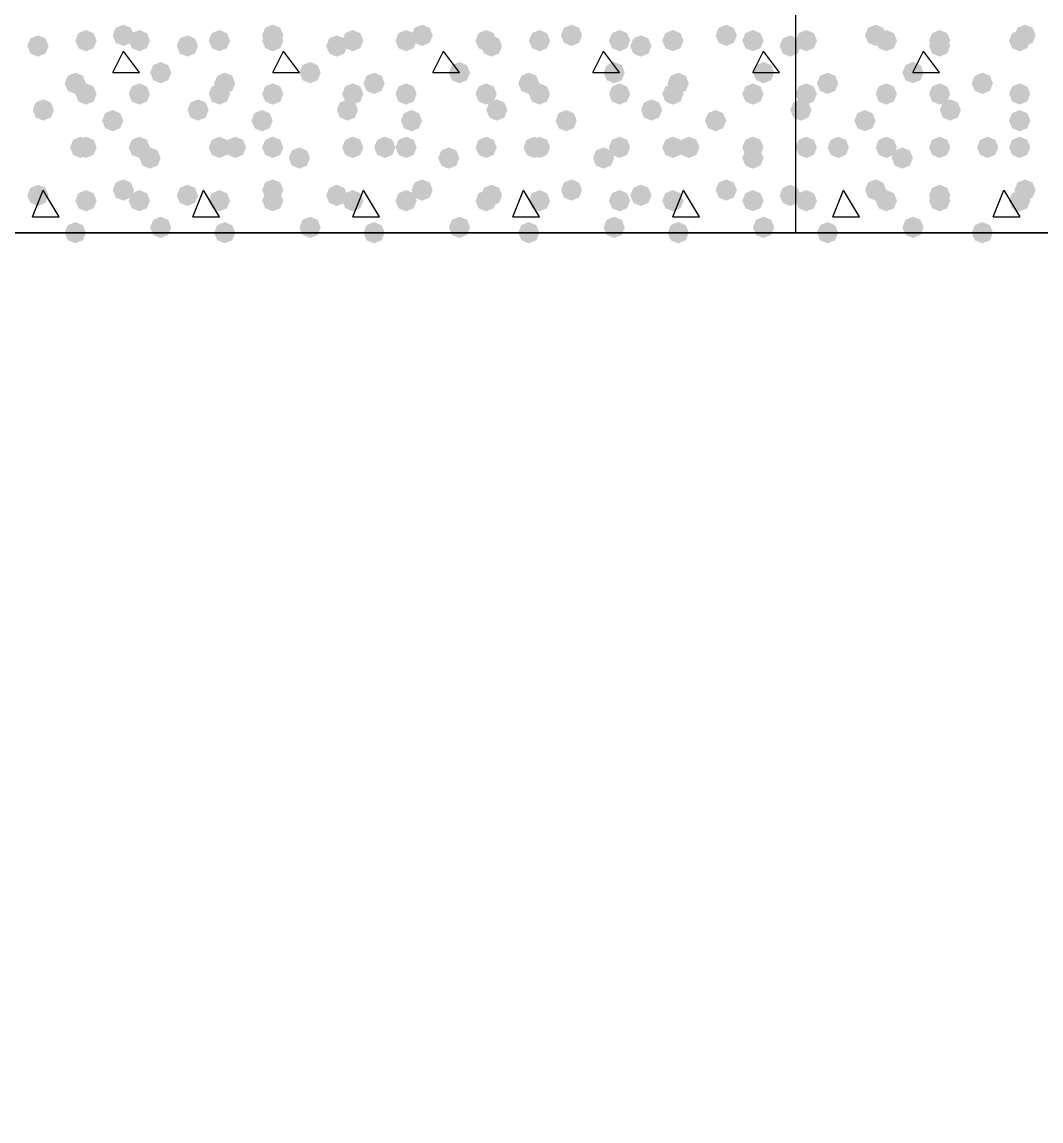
# Model space of a CAD drawing. Header units: millimetres. Extents: x 0 to 420, y 0 to 297.
# Drawn here: x 40.43 to 48.51, y 174.65 to 183.37 of the extents above; entities that cross this region are included whole.
import ezdxf

# ---------------------------------------------------------------- set-up
doc = ezdxf.new("R2010")
doc.units = ezdxf.units.MM
doc.layers.get('0').update_dxf_attribs({"linetype": 'CONTINUOUS'})

msp = doc.modelspace()

# ---------------------------------------------------------------- hatches: boundary and pattern name
at = {"true_color": 0x000008}
for points in [[(41.317333, 183.261), (41.292463, 183.201204), (41.232667, 183.176333), (41.172871, 183.201204), (41.148, 183.261), (41.172871, 183.320796), (41.232667, 183.345667), (41.292462, 183.320796)], [(42.502667, 183.261), (42.477796, 183.201204), (42.418, 183.176333), (42.358204, 183.201204), (42.333333, 183.261), (42.358204, 183.320796), (42.418, 183.345667), (42.477796, 183.320796)], [(43.688, 183.261), (43.663129, 183.201204), (43.603333, 183.176333), (43.543537, 183.201204), (43.518667, 183.261), (43.543537, 183.320796), (43.603333, 183.345667), (43.663129, 183.320796)], [(44.873333, 183.261), (44.848463, 183.201204), (44.788667, 183.176333), (44.728871, 183.201204), (44.704, 183.261), (44.728871, 183.320796), (44.788667, 183.345667), (44.848462, 183.320796)], [(46.101, 183.261), (46.076129, 183.201204), (46.016333, 183.176333), (45.956537, 183.201204), (45.931667, 183.261), (45.956537, 183.320796), (46.016333, 183.345667), (46.076129, 183.320796)], [(40.64, 183.176333), (40.615129, 183.116537), (40.555333, 183.091667), (40.495538, 183.116537), (40.470667, 183.176333), (40.495537, 183.236129), (40.555333, 183.261), (40.615129, 183.236129)], [(41.021, 183.218667), (40.996129, 183.158871), (40.936333, 183.134), (40.876537, 183.158871), (40.851667, 183.218667), (40.876537, 183.278462), (40.936333, 183.303333), (40.996129, 183.278463)], [(41.444333, 183.218667), (41.419462, 183.158871), (41.359667, 183.134), (41.299871, 183.158871), (41.275, 183.218667), (41.299871, 183.278462), (41.359667, 183.303333), (41.419462, 183.278463)], [(41.825333, 183.176333), (41.800463, 183.116537), (41.740667, 183.091667), (41.680871, 183.116537), (41.656, 183.176333), (41.680871, 183.236129), (41.740667, 183.261), (41.800462, 183.236129)], [(42.079333, 183.218667), (42.054462, 183.158871), (41.994667, 183.134), (41.934871, 183.158871), (41.91, 183.218667), (41.934871, 183.278462), (41.994667, 183.303333), (42.054462, 183.278463)], [(42.502667, 183.218667), (42.477796, 183.158871), (42.418, 183.134), (42.358204, 183.158871), (42.333333, 183.218667), (42.358204, 183.278462), (42.418, 183.303333), (42.477796, 183.278463)], [(43.010667, 183.176333), (42.985796, 183.116537), (42.926, 183.091667), (42.866204, 183.116537), (42.841333, 183.176333), (42.866204, 183.236129), (42.926, 183.261), (42.985796, 183.236129)], [(43.137667, 183.218667), (43.112796, 183.158871), (43.053, 183.134), (42.993204, 183.158871), (42.968333, 183.218667), (42.993204, 183.278462), (43.053, 183.303333), (43.112796, 183.278463)], [(43.561, 183.218667), (43.536129, 183.158871), (43.476333, 183.134), (43.416537, 183.158871), (43.391667, 183.218667), (43.416537, 183.278462), (43.476333, 183.303333), (43.536129, 183.278463)], [(44.196, 183.218667), (44.171129, 183.158871), (44.111333, 183.134), (44.051537, 183.158871), (44.026667, 183.218667), (44.051537, 183.278462), (44.111333, 183.303333), (44.171129, 183.278463)], [(44.238333, 183.176333), (44.213463, 183.116537), (44.153667, 183.091667), (44.093871, 183.116537), (44.069, 183.176333), (44.093871, 183.236129), (44.153667, 183.261), (44.213462, 183.236129)], [(44.619333, 183.218667), (44.594462, 183.158871), (44.534667, 183.134), (44.474871, 183.158871), (44.45, 183.218667), (44.474871, 183.278462), (44.534667, 183.303333), (44.594462, 183.278463)], [(45.254333, 183.218667), (45.229462, 183.158871), (45.169667, 183.134), (45.109871, 183.158871), (45.085, 183.218667), (45.109871, 183.278462), (45.169667, 183.303333), (45.229462, 183.278463)], [(45.423667, 183.176333), (45.398796, 183.116537), (45.339, 183.091667), (45.279204, 183.116537), (45.254333, 183.176333), (45.279204, 183.236129), (45.339, 183.261), (45.398796, 183.236129)], [(45.677667, 183.218667), (45.652796, 183.158871), (45.593, 183.134), (45.533204, 183.158871), (45.508333, 183.218667), (45.533204, 183.278462), (45.593, 183.303333), (45.652796, 183.278463)], [(46.312667, 183.218667), (46.287796, 183.158871), (46.228, 183.134), (46.168204, 183.158871), (46.143333, 183.218667), (46.168204, 183.278462), (46.228, 183.303333), (46.287796, 183.278463)], [(46.609, 183.176333), (46.584129, 183.116537), (46.524333, 183.091667), (46.464538, 183.116537), (46.439667, 183.176333), (46.464537, 183.236129), (46.524333, 183.261), (46.584129, 183.236129)], [(41.613667, 182.964667), (41.588796, 182.904871), (41.529, 182.88), (41.469204, 182.904871), (41.444333, 182.964667), (41.469204, 183.024462), (41.529, 183.049333), (41.588796, 183.024463)], [(42.799, 182.964667), (42.774129, 182.904871), (42.714333, 182.88), (42.654538, 182.904871), (42.629667, 182.964667), (42.654537, 183.024462), (42.714333, 183.049333), (42.774129, 183.024463)], [(43.984333, 182.964667), (43.959462, 182.904871), (43.899667, 182.88), (43.839871, 182.904871), (43.815, 182.964667), (43.839871, 183.024462), (43.899667, 183.049333), (43.959462, 183.024463)], [(45.212, 182.964667), (45.187129, 182.904871), (45.127333, 182.88), (45.067538, 182.904871), (45.042667, 182.964667), (45.067537, 183.024462), (45.127333, 183.049333), (45.187129, 183.024463)], [(46.397333, 182.964667), (46.372463, 182.904871), (46.312667, 182.88), (46.252871, 182.904871), (46.228, 182.964667), (46.252871, 183.024462), (46.312667, 183.049333), (46.372462, 183.024463)], [(40.936333, 182.88), (40.911462, 182.820204), (40.851667, 182.795333), (40.791871, 182.820204), (40.767, 182.88), (40.791871, 182.939796), (40.851667, 182.964667), (40.911462, 182.939796)], [(42.121667, 182.88), (42.096796, 182.820204), (42.037, 182.795333), (41.977204, 182.820204), (41.952333, 182.88), (41.977204, 182.939796), (42.037, 182.964667), (42.096796, 182.939796)], [(43.307, 182.88), (43.282129, 182.820204), (43.222333, 182.795333), (43.162538, 182.820204), (43.137667, 182.88), (43.162537, 182.939796), (43.222333, 182.964667), (43.282129, 182.939796)], [(44.534667, 182.88), (44.509796, 182.820204), (44.45, 182.795333), (44.390204, 182.820204), (44.365333, 182.88), (44.390204, 182.939796), (44.45, 182.964667), (44.509796, 182.939796)], [(45.72, 182.88), (45.695129, 182.820204), (45.635333, 182.795333), (45.575538, 182.820204), (45.550667, 182.88), (45.575537, 182.939796), (45.635333, 182.964667), (45.695129, 182.939796)], [(41.021, 182.795333), (40.996129, 182.735537), (40.936333, 182.710667), (40.876537, 182.735537), (40.851667, 182.795333), (40.876537, 182.855129), (40.936333, 182.88), (40.996129, 182.855129)], [(41.444333, 182.795333), (41.419462, 182.735537), (41.359667, 182.710667), (41.299871, 182.735537), (41.275, 182.795333), (41.299871, 182.855129), (41.359667, 182.88), (41.419462, 182.855129)], [(42.079333, 182.795333), (42.054462, 182.735537), (41.994667, 182.710667), (41.934871, 182.735537), (41.91, 182.795333), (41.934871, 182.855129), (41.994667, 182.88), (42.054462, 182.855129)], [(42.502667, 182.795333), (42.477796, 182.735537), (42.418, 182.710667), (42.358204, 182.735537), (42.333333, 182.795333), (42.358204, 182.855129), (42.418, 182.88), (42.477796, 182.855129)], [(43.137667, 182.795333), (43.112796, 182.735537), (43.053, 182.710667), (42.993204, 182.735537), (42.968333, 182.795333), (42.993204, 182.855129), (43.053, 182.88), (43.112796, 182.855129)], [(43.561, 182.795333), (43.536129, 182.735537), (43.476333, 182.710667), (43.416537, 182.735537), (43.391667, 182.795333), (43.416537, 182.855129), (43.476333, 182.88), (43.536129, 182.855129)], [(44.196, 182.795333), (44.171129, 182.735537), (44.111333, 182.710667), (44.051537, 182.735537), (44.026667, 182.795333), (44.051537, 182.855129), (44.111333, 182.88), (44.171129, 182.855129)], [(44.619333, 182.795333), (44.594462, 182.735537), (44.534667, 182.710667), (44.474871, 182.735537), (44.45, 182.795333), (44.474871, 182.855129), (44.534667, 182.88), (44.594462, 182.855129)], [(45.254333, 182.795333), (45.229462, 182.735537), (45.169667, 182.710667), (45.109871, 182.735537), (45.085, 182.795333), (45.109871, 182.855129), (45.169667, 182.88), (45.229462, 182.855129)], [(45.677667, 182.795333), (45.652796, 182.735537), (45.593, 182.710667), (45.533204, 182.735537), (45.508333, 182.795333), (45.533204, 182.855129), (45.593, 182.88), (45.652796, 182.855129)], [(46.312667, 182.795333), (46.287796, 182.735537), (46.228, 182.710667), (46.168204, 182.735537), (46.143333, 182.795333), (46.168204, 182.855129), (46.228, 182.88), (46.287796, 182.855129)], [(40.682333, 182.668333), (40.657463, 182.608537), (40.597667, 182.583667), (40.537871, 182.608537), (40.513, 182.668333), (40.537871, 182.728129), (40.597667, 182.753), (40.657462, 182.728129)], [(41.91, 182.668333), (41.885129, 182.608537), (41.825333, 182.583667), (41.765538, 182.608537), (41.740667, 182.668333), (41.765537, 182.728129), (41.825333, 182.753), (41.885129, 182.728129)], [(43.095333, 182.668333), (43.070463, 182.608537), (43.010667, 182.583667), (42.950871, 182.608537), (42.926, 182.668333), (42.950871, 182.728129), (43.010667, 182.753), (43.070462, 182.728129)], [(44.280667, 182.668333), (44.255796, 182.608537), (44.196, 182.583667), (44.136204, 182.608537), (44.111333, 182.668333), (44.136204, 182.728129), (44.196, 182.753), (44.255796, 182.728129)], [(45.508333, 182.668333), (45.483463, 182.608537), (45.423667, 182.583667), (45.363871, 182.608537), (45.339, 182.668333), (45.363871, 182.728129), (45.423667, 182.753), (45.483462, 182.728129)], [(41.232667, 182.583667), (41.207796, 182.523871), (41.148, 182.499), (41.088204, 182.523871), (41.063333, 182.583667), (41.088204, 182.643462), (41.148, 182.668333), (41.207796, 182.643463)], [(42.418, 182.583667), (42.393129, 182.523871), (42.333333, 182.499), (42.273537, 182.523871), (42.248667, 182.583667), (42.273537, 182.643462), (42.333333, 182.668333), (42.393129, 182.643463)], [(43.603333, 182.583667), (43.578463, 182.523871), (43.518667, 182.499), (43.458871, 182.523871), (43.434, 182.583667), (43.458871, 182.643462), (43.518667, 182.668333), (43.578462, 182.643463)], [(44.831, 182.583667), (44.806129, 182.523871), (44.746333, 182.499), (44.686537, 182.523871), (44.661667, 182.583667), (44.686537, 182.643462), (44.746333, 182.668333), (44.806129, 182.643463)], [(46.016333, 182.583667), (45.991462, 182.523871), (45.931667, 182.499), (45.871871, 182.523871), (45.847, 182.583667), (45.871871, 182.643462), (45.931667, 182.668333), (45.991462, 182.643463)], [(40.978667, 182.372), (40.953796, 182.312204), (40.894, 182.287333), (40.834204, 182.312204), (40.809333, 182.372), (40.834204, 182.431796), (40.894, 182.456667), (40.953796, 182.431796)], [(41.021, 182.372), (40.996129, 182.312204), (40.936333, 182.287333), (40.876537, 182.312204), (40.851667, 182.372), (40.876537, 182.431796), (40.936333, 182.456667), (40.996129, 182.431796)], [(41.444333, 182.372), (41.419462, 182.312204), (41.359667, 182.287333), (41.299871, 182.312204), (41.275, 182.372), (41.299871, 182.431796), (41.359667, 182.456667), (41.419462, 182.431796)], [(42.079333, 182.372), (42.054462, 182.312204), (41.994667, 182.287333), (41.934871, 182.312204), (41.91, 182.372), (41.934871, 182.431796), (41.994667, 182.456667), (42.054462, 182.431796)], [(42.206333, 182.372), (42.181462, 182.312204), (42.121667, 182.287333), (42.061871, 182.312204), (42.037, 182.372), (42.061871, 182.431796), (42.121667, 182.456667), (42.181462, 182.431796)], [(42.502667, 182.372), (42.477796, 182.312204), (42.418, 182.287333), (42.358204, 182.312204), (42.333333, 182.372), (42.358204, 182.431796), (42.418, 182.456667), (42.477796, 182.431796)], [(43.137667, 182.372), (43.112796, 182.312204), (43.053, 182.287333), (42.993204, 182.312204), (42.968333, 182.372), (42.993204, 182.431796), (43.053, 182.456667), (43.112796, 182.431796)], [(43.391667, 182.372), (43.366796, 182.312204), (43.307, 182.287333), (43.247204, 182.312204), (43.222333, 182.372), (43.247204, 182.431796), (43.307, 182.456667), (43.366796, 182.431796)], [(43.561, 182.372), (43.536129, 182.312204), (43.476333, 182.287333), (43.416537, 182.312204), (43.391667, 182.372), (43.416537, 182.431796), (43.476333, 182.456667), (43.536129, 182.431796)], [(44.196, 182.372), (44.171129, 182.312204), (44.111333, 182.287333), (44.051537, 182.312204), (44.026667, 182.372), (44.051537, 182.431796), (44.111333, 182.456667), (44.171129, 182.431796)], [(44.577, 182.372), (44.552129, 182.312204), (44.492333, 182.287333), (44.432538, 182.312204), (44.407667, 182.372), (44.432537, 182.431796), (44.492333, 182.456667), (44.552129, 182.431796)], [(44.619333, 182.372), (44.594462, 182.312204), (44.534667, 182.287333), (44.474871, 182.312204), (44.45, 182.372), (44.474871, 182.431796), (44.534667, 182.456667), (44.594462, 182.431796)], [(45.254333, 182.372), (45.229462, 182.312204), (45.169667, 182.287333), (45.109871, 182.312204), (45.085, 182.372), (45.109871, 182.431796), (45.169667, 182.456667), (45.229462, 182.431796)], [(45.677667, 182.372), (45.652796, 182.312204), (45.593, 182.287333), (45.533204, 182.312204), (45.508333, 182.372), (45.533204, 182.431796), (45.593, 182.456667), (45.652796, 182.431796)], [(45.804667, 182.372), (45.779796, 182.312204), (45.72, 182.287333), (45.660204, 182.312204), (45.635333, 182.372), (45.660204, 182.431796), (45.72, 182.456667), (45.779796, 182.431796)], [(46.312667, 182.372), (46.287796, 182.312204), (46.228, 182.287333), (46.168204, 182.312204), (46.143333, 182.372), (46.168204, 182.431796), (46.228, 182.456667), (46.287796, 182.431796)], [(41.529, 182.287333), (41.504129, 182.227537), (41.444333, 182.202667), (41.384538, 182.227537), (41.359667, 182.287333), (41.384537, 182.347129), (41.444333, 182.372), (41.504129, 182.347129)], [(42.714333, 182.287333), (42.689462, 182.227537), (42.629667, 182.202667), (42.569871, 182.227537), (42.545, 182.287333), (42.569871, 182.347129), (42.629667, 182.372), (42.689462, 182.347129)], [(43.899667, 182.287333), (43.874796, 182.227537), (43.815, 182.202667), (43.755204, 182.227537), (43.730333, 182.287333), (43.755204, 182.347129), (43.815, 182.372), (43.874796, 182.347129)], [(45.127333, 182.287333), (45.102463, 182.227537), (45.042667, 182.202667), (44.982871, 182.227537), (44.958, 182.287333), (44.982871, 182.347129), (45.042667, 182.372), (45.102462, 182.347129)], [(46.312667, 182.287333), (46.287796, 182.227537), (46.228, 182.202667), (46.168204, 182.227537), (46.143333, 182.287333), (46.168204, 182.347129), (46.228, 182.372), (46.287796, 182.347129)], [(41.317333, 182.033333), (41.292463, 181.973537), (41.232667, 181.948667), (41.172871, 181.973537), (41.148, 182.033333), (41.172871, 182.093129), (41.232667, 182.118), (41.292462, 182.093129)], [(42.502667, 182.033333), (42.477796, 181.973537), (42.418, 181.948667), (42.358204, 181.973537), (42.333333, 182.033333), (42.358204, 182.093129), (42.418, 182.118), (42.477796, 182.093129)], [(43.688, 182.033333), (43.663129, 181.973537), (43.603333, 181.948667), (43.543537, 181.973537), (43.518667, 182.033333), (43.543537, 182.093129), (43.603333, 182.118), (43.663129, 182.093129)], [(44.873333, 182.033333), (44.848463, 181.973537), (44.788667, 181.948667), (44.728871, 181.973537), (44.704, 182.033333), (44.728871, 182.093129), (44.788667, 182.118), (44.848462, 182.093129)], [(46.101, 182.033333), (46.076129, 181.973537), (46.016333, 181.948667), (45.956537, 181.973537), (45.931667, 182.033333), (45.956537, 182.093129), (46.016333, 182.118), (46.076129, 182.093129)], [(40.64, 181.991), (40.615129, 181.931204), (40.555333, 181.906333), (40.495538, 181.931204), (40.470667, 181.991), (40.495537, 182.050796), (40.555333, 182.075667), (40.615129, 182.050796)], [(41.021, 181.948667), (40.996129, 181.888871), (40.936333, 181.864), (40.876537, 181.888871), (40.851667, 181.948667), (40.876537, 182.008462), (40.936333, 182.033333), (40.996129, 182.008463)], [(41.444333, 181.948667), (41.419462, 181.888871), (41.359667, 181.864), (41.299871, 181.888871), (41.275, 181.948667), (41.299871, 182.008462), (41.359667, 182.033333), (41.419462, 182.008463)], [(41.825333, 181.991), (41.800463, 181.931204), (41.740667, 181.906333), (41.680871, 181.931204), (41.656, 181.991), (41.680871, 182.050796), (41.740667, 182.075667), (41.800462, 182.050796)], [(42.079333, 181.948667), (42.054462, 181.888871), (41.994667, 181.864), (41.934871, 181.888871), (41.91, 181.948667), (41.934871, 182.008462), (41.994667, 182.033333), (42.054462, 182.008463)], [(42.502667, 181.948667), (42.477796, 181.888871), (42.418, 181.864), (42.358204, 181.888871), (42.333333, 181.948667), (42.358204, 182.008462), (42.418, 182.033333), (42.477796, 182.008463)], [(43.010667, 181.991), (42.985796, 181.931204), (42.926, 181.906333), (42.866204, 181.931204), (42.841333, 181.991), (42.866204, 182.050796), (42.926, 182.075667), (42.985796, 182.050796)], [(43.137667, 181.948667), (43.112796, 181.888871), (43.053, 181.864), (42.993204, 181.888871), (42.968333, 181.948667), (42.993204, 182.008462), (43.053, 182.033333), (43.112796, 182.008463)], [(43.561, 181.948667), (43.536129, 181.888871), (43.476333, 181.864), (43.416537, 181.888871), (43.391667, 181.948667), (43.416537, 182.008462), (43.476333, 182.033333), (43.536129, 182.008463)], [(44.196, 181.948667), (44.171129, 181.888871), (44.111333, 181.864), (44.051537, 181.888871), (44.026667, 181.948667), (44.051537, 182.008462), (44.111333, 182.033333), (44.171129, 182.008463)], [(44.238333, 181.991), (44.213463, 181.931204), (44.153667, 181.906333), (44.093871, 181.931204), (44.069, 181.991), (44.093871, 182.050796), (44.153667, 182.075667), (44.213462, 182.050796)], [(44.619333, 181.948667), (44.594462, 181.888871), (44.534667, 181.864), (44.474871, 181.888871), (44.45, 181.948667), (44.474871, 182.008462), (44.534667, 182.033333), (44.594462, 182.008463)], [(45.254333, 181.948667), (45.229462, 181.888871), (45.169667, 181.864), (45.109871, 181.888871), (45.085, 181.948667), (45.109871, 182.008462), (45.169667, 182.033333), (45.229462, 182.008463)], [(45.423667, 181.991), (45.398796, 181.931204), (45.339, 181.906333), (45.279204, 181.931204), (45.254333, 181.991), (45.279204, 182.050796), (45.339, 182.075667), (45.398796, 182.050796)], [(45.677667, 181.948667), (45.652796, 181.888871), (45.593, 181.864), (45.533204, 181.888871), (45.508333, 181.948667), (45.533204, 182.008462), (45.593, 182.033333), (45.652796, 182.008463)], [(46.312667, 181.948667), (46.287796, 181.888871), (46.228, 181.864), (46.168204, 181.888871), (46.143333, 181.948667), (46.168204, 182.008462), (46.228, 182.033333), (46.287796, 182.008463)], [(46.609, 181.991), (46.584129, 181.931204), (46.524333, 181.906333), (46.464538, 181.931204), (46.439667, 181.991), (46.464537, 182.050796), (46.524333, 182.075667), (46.584129, 182.050796)], [(40.936333, 181.694667), (40.911462, 181.634871), (40.851667, 181.61), (40.791871, 181.634871), (40.767, 181.694667), (40.791871, 181.754462), (40.851667, 181.779333), (40.911462, 181.754463)], [(41.613667, 181.737), (41.588796, 181.677204), (41.529, 181.652333), (41.469204, 181.677204), (41.444333, 181.737), (41.469204, 181.796796), (41.529, 181.821667), (41.588796, 181.796796)], [(42.121667, 181.694667), (42.096796, 181.634871), (42.037, 181.61), (41.977204, 181.634871), (41.952333, 181.694667), (41.977204, 181.754462), (42.037, 181.779333), (42.096796, 181.754463)], [(42.799, 181.737), (42.774129, 181.677204), (42.714333, 181.652333), (42.654538, 181.677204), (42.629667, 181.737), (42.654537, 181.796796), (42.714333, 181.821667), (42.774129, 181.796796)], [(43.307, 181.694667), (43.282129, 181.634871), (43.222333, 181.61), (43.162538, 181.634871), (43.137667, 181.694667), (43.162537, 181.754462), (43.222333, 181.779333), (43.282129, 181.754463)], [(43.984333, 181.737), (43.959462, 181.677204), (43.899667, 181.652333), (43.839871, 181.677204), (43.815, 181.737), (43.839871, 181.796796), (43.899667, 181.821667), (43.959462, 181.796796)], [(44.534667, 181.694667), (44.509796, 181.634871), (44.45, 181.61), (44.390204, 181.634871), (44.365333, 181.694667), (44.390204, 181.754462), (44.45, 181.779333), (44.509796, 181.754463)], [(45.212, 181.737), (45.187129, 181.677204), (45.127333, 181.652333), (45.067538, 181.677204), (45.042667, 181.737), (45.067537, 181.796796), (45.127333, 181.821667), (45.187129, 181.796796)], [(45.72, 181.694667), (45.695129, 181.634871), (45.635333, 181.61), (45.575538, 181.634871), (45.550667, 181.694667), (45.575537, 181.754462), (45.635333, 181.779333), (45.695129, 181.754463)], [(46.397333, 181.737), (46.372463, 181.677204), (46.312667, 181.652333), (46.252871, 181.677204), (46.228, 181.737), (46.252871, 181.796796), (46.312667, 181.821667), (46.372462, 181.796796)]]:
    msp.add_hatch(color=0, dxfattribs=at).paths.add_polyline_path(points, flags=0)
at = {"true_color": 0x000007}
for points in [[(47.286333, 183.261), (47.261463, 183.201204), (47.201667, 183.176333), (47.141871, 183.201204), (47.117, 183.261), (47.141871, 183.320796), (47.201667, 183.345667), (47.261462, 183.320796)], [(48.471667, 183.261), (48.446796, 183.201204), (48.387, 183.176333), (48.327204, 183.201204), (48.302333, 183.261), (48.327204, 183.320796), (48.387, 183.345667), (48.446796, 183.320796)], [(46.736, 183.218667), (46.711129, 183.158871), (46.651333, 183.134), (46.591537, 183.158871), (46.566667, 183.218667), (46.591537, 183.278462), (46.651333, 183.303333), (46.711129, 183.278463)], [(47.371, 183.218667), (47.346129, 183.158871), (47.286333, 183.134), (47.226537, 183.158871), (47.201667, 183.218667), (47.226537, 183.278462), (47.286333, 183.303333), (47.346129, 183.278463)], [(47.794333, 183.218667), (47.769462, 183.158871), (47.709667, 183.134), (47.649871, 183.158871), (47.625, 183.218667), (47.649871, 183.278462), (47.709667, 183.303333), (47.769462, 183.278463)], [(47.794333, 183.176333), (47.769462, 183.116537), (47.709667, 183.091667), (47.649871, 183.116537), (47.625, 183.176333), (47.649871, 183.236129), (47.709667, 183.261), (47.769462, 183.236129)], [(48.429333, 183.218667), (48.404462, 183.158871), (48.344667, 183.134), (48.284871, 183.158871), (48.26, 183.218667), (48.284871, 183.278462), (48.344667, 183.303333), (48.404462, 183.278463)], [(47.582667, 182.964667), (47.557796, 182.904871), (47.498, 182.88), (47.438204, 182.904871), (47.413333, 182.964667), (47.438204, 183.024462), (47.498, 183.049333), (47.557796, 183.024463)], [(46.905333, 182.88), (46.880463, 182.820204), (46.820667, 182.795333), (46.760871, 182.820204), (46.736, 182.88), (46.760871, 182.939796), (46.820667, 182.964667), (46.880462, 182.939796)], [(48.133, 182.88), (48.108129, 182.820204), (48.048333, 182.795333), (47.988538, 182.820204), (47.963667, 182.88), (47.988537, 182.939796), (48.048333, 182.964667), (48.108129, 182.939796)], [(46.736, 182.795333), (46.711129, 182.735537), (46.651333, 182.710667), (46.591537, 182.735537), (46.566667, 182.795333), (46.591537, 182.855129), (46.651333, 182.88), (46.711129, 182.855129)], [(47.371, 182.795333), (47.346129, 182.735537), (47.286333, 182.710667), (47.226537, 182.735537), (47.201667, 182.795333), (47.226537, 182.855129), (47.286333, 182.88), (47.346129, 182.855129)], [(47.794333, 182.795333), (47.769462, 182.735537), (47.709667, 182.710667), (47.649871, 182.735537), (47.625, 182.795333), (47.649871, 182.855129), (47.709667, 182.88), (47.769462, 182.855129)], [(48.429333, 182.795333), (48.404462, 182.735537), (48.344667, 182.710667), (48.284871, 182.735537), (48.26, 182.795333), (48.284871, 182.855129), (48.344667, 182.88), (48.404462, 182.855129)], [(46.693667, 182.668333), (46.668796, 182.608537), (46.609, 182.583667), (46.549204, 182.608537), (46.524333, 182.668333), (46.549204, 182.728129), (46.609, 182.753), (46.668796, 182.728129)], [(47.879, 182.668333), (47.854129, 182.608537), (47.794333, 182.583667), (47.734538, 182.608537), (47.709667, 182.668333), (47.734537, 182.728129), (47.794333, 182.753), (47.854129, 182.728129)], [(47.201667, 182.583667), (47.176796, 182.523871), (47.117, 182.499), (47.057204, 182.523871), (47.032333, 182.583667), (47.057204, 182.643462), (47.117, 182.668333), (47.176796, 182.643463)], [(48.429333, 182.583667), (48.404462, 182.523871), (48.344667, 182.499), (48.284871, 182.523871), (48.26, 182.583667), (48.284871, 182.643462), (48.344667, 182.668333), (48.404462, 182.643463)], [(46.736, 182.372), (46.711129, 182.312204), (46.651333, 182.287333), (46.591537, 182.312204), (46.566667, 182.372), (46.591537, 182.431796), (46.651333, 182.456667), (46.711129, 182.431796)], [(46.99, 182.372), (46.965129, 182.312204), (46.905333, 182.287333), (46.845538, 182.312204), (46.820667, 182.372), (46.845537, 182.431796), (46.905333, 182.456667), (46.965129, 182.431796)], [(47.371, 182.372), (47.346129, 182.312204), (47.286333, 182.287333), (47.226537, 182.312204), (47.201667, 182.372), (47.226537, 182.431796), (47.286333, 182.456667), (47.346129, 182.431796)], [(47.794333, 182.372), (47.769462, 182.312204), (47.709667, 182.287333), (47.649871, 182.312204), (47.625, 182.372), (47.649871, 182.431796), (47.709667, 182.456667), (47.769462, 182.431796)], [(48.175333, 182.372), (48.150463, 182.312204), (48.090667, 182.287333), (48.030871, 182.312204), (48.006, 182.372), (48.030871, 182.431796), (48.090667, 182.456667), (48.150462, 182.431796)], [(48.429333, 182.372), (48.404462, 182.312204), (48.344667, 182.287333), (48.284871, 182.312204), (48.26, 182.372), (48.284871, 182.431796), (48.344667, 182.456667), (48.404462, 182.431796)], [(47.498, 182.287333), (47.473129, 182.227537), (47.413333, 182.202667), (47.353537, 182.227537), (47.328667, 182.287333), (47.353537, 182.347129), (47.413333, 182.372), (47.473129, 182.347129)], [(47.286333, 182.033333), (47.261463, 181.973537), (47.201667, 181.948667), (47.141871, 181.973537), (47.117, 182.033333), (47.141871, 182.093129), (47.201667, 182.118), (47.261462, 182.093129)], [(48.471667, 182.033333), (48.446796, 181.973537), (48.387, 181.948667), (48.327204, 181.973537), (48.302333, 182.033333), (48.327204, 182.093129), (48.387, 182.118), (48.446796, 182.093129)], [(46.736, 181.948667), (46.711129, 181.888871), (46.651333, 181.864), (46.591537, 181.888871), (46.566667, 181.948667), (46.591537, 182.008462), (46.651333, 182.033333), (46.711129, 182.008463)], [(47.371, 181.948667), (47.346129, 181.888871), (47.286333, 181.864), (47.226537, 181.888871), (47.201667, 181.948667), (47.226537, 182.008462), (47.286333, 182.033333), (47.346129, 182.008463)], [(47.794333, 181.991), (47.769462, 181.931204), (47.709667, 181.906333), (47.649871, 181.931204), (47.625, 181.991), (47.649871, 182.050796), (47.709667, 182.075667), (47.769462, 182.050796)], [(47.794333, 181.948667), (47.769462, 181.888871), (47.709667, 181.864), (47.649871, 181.888871), (47.625, 181.948667), (47.649871, 182.008462), (47.709667, 182.033333), (47.769462, 182.008463)], [(48.429333, 181.948667), (48.404462, 181.888871), (48.344667, 181.864), (48.284871, 181.888871), (48.26, 181.948667), (48.284871, 182.008462), (48.344667, 182.033333), (48.404462, 182.008463)], [(46.905333, 181.694667), (46.880463, 181.634871), (46.820667, 181.61), (46.760871, 181.634871), (46.736, 181.694667), (46.760871, 181.754462), (46.820667, 181.779333), (46.880462, 181.754463)], [(47.582667, 181.737), (47.557796, 181.677204), (47.498, 181.652333), (47.438204, 181.677204), (47.413333, 181.737), (47.438204, 181.796796), (47.498, 181.821667), (47.557796, 181.796796)], [(48.133, 181.694667), (48.108129, 181.634871), (48.048333, 181.61), (47.988538, 181.634871), (47.963667, 181.694667), (47.988537, 181.754462), (48.048333, 181.779333), (48.108129, 181.754463)]]:
    msp.add_hatch(color=0, dxfattribs=at).paths.add_polyline_path(points, flags=0)

# ---------------------------------------------------------------- linework, layer by layer
at = {"color": 0, "true_color": 0x0000fd}
msp.add_lwpolyline([(34.586333, 162.602333), (378.544667, 162.602333), (378.544667, 181.694667), (216.111667, 181.694667), (216.111667, 202.861333), (197.019333, 202.861333), (197.019333, 181.694667), (34.586333, 181.694667)], close=True, dxfattribs=at)
at = {"color": 0, "true_color": 0x000007}
msp.add_lwpolyline([(46.566667, 183.811333), (46.566667, 181.694667), (48.683333, 181.694667), (48.683333, 183.811333)], close=True, dxfattribs=at)
at = {"color": 0, "true_color": 0x000008}
for points in [[(41.148, 182.964667), (41.232667, 183.134)], [(41.359667, 182.964667), (41.232667, 183.134)], [(42.418, 182.964667), (42.502667, 183.134)], [(42.629667, 182.964667), (42.502667, 183.134)], [(43.688, 182.964667), (43.772667, 183.134)], [(43.899667, 182.964667), (43.772667, 183.134)], [(44.958, 182.964667), (45.042667, 183.134)], [(45.169667, 182.964667), (45.042667, 183.134)], [(46.228, 182.964667), (46.312667, 183.134)], [(46.439667, 182.964667), (46.312667, 183.134)], [(41.148, 182.964667), (41.359667, 182.964667)], [(42.418, 182.964667), (42.629667, 182.964667)], [(43.688, 182.964667), (43.899667, 182.964667)], [(44.958, 182.964667), (45.169667, 182.964667)], [(46.228, 182.964667), (46.439667, 182.964667)], [(40.513, 181.821667), (40.597667, 182.033333)], [(40.724667, 181.821667), (40.597667, 182.033333)], [(41.783, 181.821667), (41.867667, 182.033333)], [(41.994667, 181.821667), (41.867667, 182.033333)], [(43.053, 181.821667), (43.137667, 182.033333)], [(43.264667, 181.821667), (43.137667, 182.033333)], [(44.323, 181.821667), (44.407667, 182.033333)], [(44.534667, 181.821667), (44.407667, 182.033333)], [(45.593, 181.821667), (45.677667, 182.033333)], [(45.804667, 181.821667), (45.677667, 182.033333)], [(40.513, 181.821667), (40.724667, 181.821667)], [(41.783, 181.821667), (41.994667, 181.821667)], [(43.053, 181.821667), (43.264667, 181.821667)], [(44.323, 181.821667), (44.534667, 181.821667)], [(45.593, 181.821667), (45.804667, 181.821667)]]:
    msp.add_lwpolyline(points, dxfattribs=at)
at = {"color": 0, "true_color": 0x000007}
for points in [[(47.498, 182.964667), (47.582667, 183.134)], [(47.709667, 182.964667), (47.582667, 183.134)], [(47.498, 182.964667), (47.709667, 182.964667)], [(46.863, 181.821667), (46.947667, 182.033333)], [(47.074667, 181.821667), (46.947667, 182.033333)], [(48.133, 181.821667), (48.217667, 182.033333), (48.344667, 181.821667)], [(46.863, 181.821667), (47.074667, 181.821667)], [(48.133, 181.821667), (48.344667, 181.821667)], [(34.586333, 181.694667), (46.566667, 181.694667)]]:
    msp.add_lwpolyline(points, dxfattribs=at)

doc.saveas('drawing.dxf')
